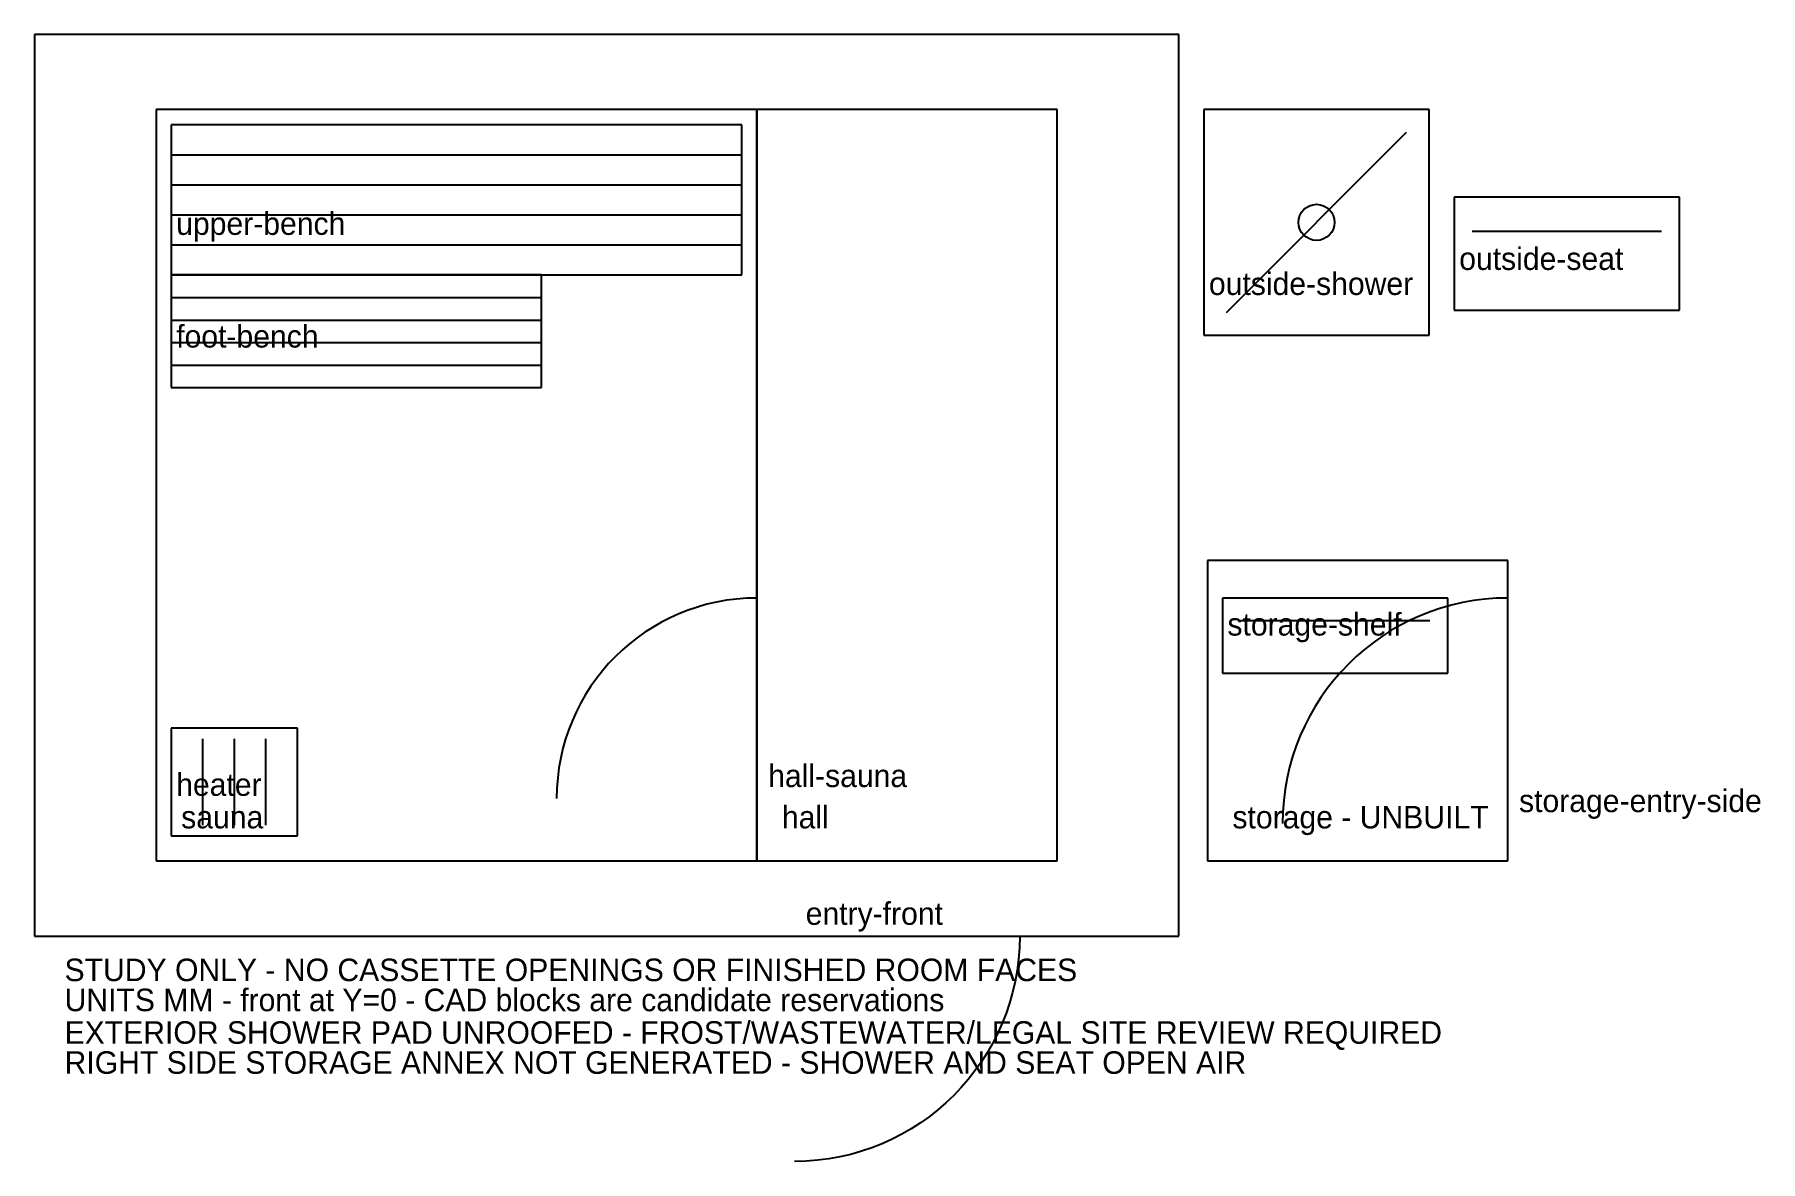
# Model space of a CAD drawing. Header units: millimetres. Extents: x 0 to 6896, y -900 to 3600.
import ezdxf

# ---------------------------------------------------------------- set-up
doc = ezdxf.new("R2010")
doc.units = ezdxf.units.MM
for name, color, linetype in [('ANNEX_UNBUILT', 6, 'CONTINUOUS'), ('ANNOTATION', 7, 'CONTINUOUS'), ('DOOR_CANDIDATE', 1, 'CONTINUOUS'), ('EQUIPMENT', 3, 'CONTINUOUS'), ('EXTERIOR_STUDY', 4, 'CONTINUOUS'), ('PROGRAM_UNBUILT', 4, 'CONTINUOUS'), ('SHELL_REFERENCE', 8, 'CONTINUOUS')]:
    doc.layers.add(name, color=color, linetype=linetype)

# ---------------------------------------------------------------- blocks, each defined once
blk = doc.blocks.new('OBTP_HEATER_CLUB_STUDY')
at = {"layer": 'EQUIPMENT'}
for p, q in [((1, 1), (0, 1)), ((0, 1), (0, 0)), ((1, 0), (1, 1)), ((0.25, 0.1), (0.25, 0.9)), ((0.5, 0.1), (0.5, 0.9)), ((0.75, 0.1), (0.75, 0.9)), ((0, 0), (1, 0))]:
    blk.add_line(p, q, dxfattribs=at)
blk = doc.blocks.new('OBTP_UPPER_BENCH')
at = {"layer": 'EQUIPMENT'}
for p, q in [((1, 1), (0, 1)), ((0, 1), (0, 0)), ((1, 0), (1, 1)), ((0, 0.8), (1, 0.8)), ((0, 0.6), (1, 0.6)), ((0, 0.4), (1, 0.4)), ((0, 0.2), (1, 0.2)), ((0, 0), (1, 0))]:
    blk.add_line(p, q, dxfattribs=at)
blk = doc.blocks.new('OBTP_FOOT_BENCH')
at = {"layer": 'EQUIPMENT'}
for p, q in [((1, 1), (0, 1)), ((0, 1), (0, 0)), ((1, 0), (1, 1)), ((0, 0.8), (1, 0.8)), ((0, 0.6), (1, 0.6)), ((0, 0.4), (1, 0.4)), ((0, 0.2), (1, 0.2)), ((0, 0), (1, 0))]:
    blk.add_line(p, q, dxfattribs=at)
blk = doc.blocks.new('OBTP_STORAGE_SHELF')
at = {"layer": 'EQUIPMENT'}
for p, q in [((1, 1), (0, 1)), ((0, 1), (0, 0)), ((1, 0), (1, 1)), ((0.08, 0.7), (0.92, 0.7)), ((0, 0), (1, 0))]:
    blk.add_line(p, q, dxfattribs=at)
blk = doc.blocks.new('OBTP_OUTDOOR_SHOWER_STUDY')
at = {"layer": 'EQUIPMENT'}
for p, q in [((1, 1), (0, 1)), ((0, 1), (0, 0)), ((1, 0), (1, 1)), ((0.1, 0.1), (0.9, 0.9)), ((0, 0), (1, 0))]:
    blk.add_line(p, q, dxfattribs=at)
blk.add_circle((0.5, 0.5), 0.08, dxfattribs=at)
blk = doc.blocks.new('OBTP_OUTDOOR_SEAT_STUDY')
at = {"layer": 'EQUIPMENT'}
for p, q in [((1, 1), (0, 1)), ((0, 1), (0, 0)), ((1, 0), (1, 1)), ((0.08, 0.7), (0.92, 0.7)), ((0, 0), (1, 0))]:
    blk.add_line(p, q, dxfattribs=at)
blk = doc.blocks.new('OBTP_DOOR_CANDIDATE')
at = {"layer": 'DOOR_CANDIDATE'}
blk.add_line((0, 0), (1, 0), dxfattribs=at)
blk.add_arc((0, 0), 1, 0, 90, dxfattribs=at)

msp = doc.modelspace()

# ---------------------------------------------------------------- linework, layer by layer
at = {"layer": 'ANNEX_UNBUILT'}
for p, q in [((5886, 1500), (4686, 1500)), ((4686, 1500), (4686, 300)), ((5886, 300), (5886, 1500)), ((4686, 300), (5886, 300))]:
    msp.add_line(p, q, dxfattribs=at)
at = {"layer": 'PROGRAM_UNBUILT'}
for p, q in [((2886, 3300), (486, 3300)), ((486, 3300), (486, 300)), ((2886, 300), (2886, 3300)), ((4086, 3300), (2886, 3300)), ((2886, 3300), (2886, 300)), ((4086, 300), (4086, 3300)), ((486, 300), (2886, 300)), ((2886, 300), (4086, 300))]:
    msp.add_line(p, q, dxfattribs=at)
at = {"layer": 'SHELL_REFERENCE'}
for p, q in [((4572, 3600), (0, 3600)), ((0, 3600), (0, 0)), ((4572, 0), (4572, 3600)), ((0, 0), (4572, 0))]:
    msp.add_line(p, q, dxfattribs=at)

# ---------------------------------------------------------------- block references
at = {"layer": 'DOOR_CANDIDATE', "rotation": 90}
for p, xscale, yscale in [((2886, 550), 800, 800), ((5886, 450), 900, 900)]:
    msp.add_blockref('OBTP_DOOR_CANDIDATE', p, dxfattribs=dict(at, xscale=xscale, yscale=yscale))
at = {"layer": 'DOOR_CANDIDATE', "xscale": 900, "yscale": -900}
msp.add_blockref('OBTP_DOOR_CANDIDATE', (3036, 0), dxfattribs=at)
at = {"layer": 'EQUIPMENT'}
for name, p, xscale, yscale in [('OBTP_UPPER_BENCH', (546, 2640), 2280, 600), ('OBTP_FOOT_BENCH', (546, 2190), 1480, 450), ('OBTP_STORAGE_SHELF', (4746, 1050), 900, 300), ('OBTP_HEATER_CLUB_STUDY', (546, 400), 505, 430)]:
    msp.add_blockref(name, p, dxfattribs=dict(at, xscale=xscale, yscale=yscale))
at = {"layer": 'EXTERIOR_STUDY', "xscale": 900}
for name, p, yscale in [('OBTP_OUTDOOR_SHOWER_STUDY', (4672, 2400), 900), ('OBTP_OUTDOOR_SEAT_STUDY', (5672, 2500), 450)]:
    msp.add_blockref(name, p, dxfattribs=dict(at, yscale=yscale))

# ---------------------------------------------------------------- texts
at = {"layer": 'ANNOTATION'}
for s, p in [('upper-bench', (566, 2800)), ('outside-seat', (5692, 2660)), ('outside-shower', (4692, 2560)), ('foot-bench', (566, 2350)), ('storage-shelf', (4766, 1200)), ('hall-sauna', (2931, 595)), ('heater', (566, 560)), ('storage-entry-side', (5931, 495)), ('sauna', (586, 430)), ('hall', (2986, 430)), ('storage - UNBUILT', (4786, 430)), ('entry-front', (3081, 45)), ('STUDY ONLY - NO CASSETTE OPENINGS OR FINISHED ROOM FACES', (120, -180)), ('UNITS MM - front at Y=0 - CAD blocks are candidate reservations', (120, -300)), ('EXTERIOR SHOWER PAD UNROOFED - FROST/WASTEWATER/LEGAL SITE REVIEW REQUIRED', (120, -430)), ('RIGHT SIDE STORAGE ANNEX NOT GENERATED - SHOWER AND SEAT OPEN AIR', (120, -550))]:
    msp.add_text(s, height=90, dxfattribs=at).set_placement(p)

doc.saveas('drawing.dxf')
